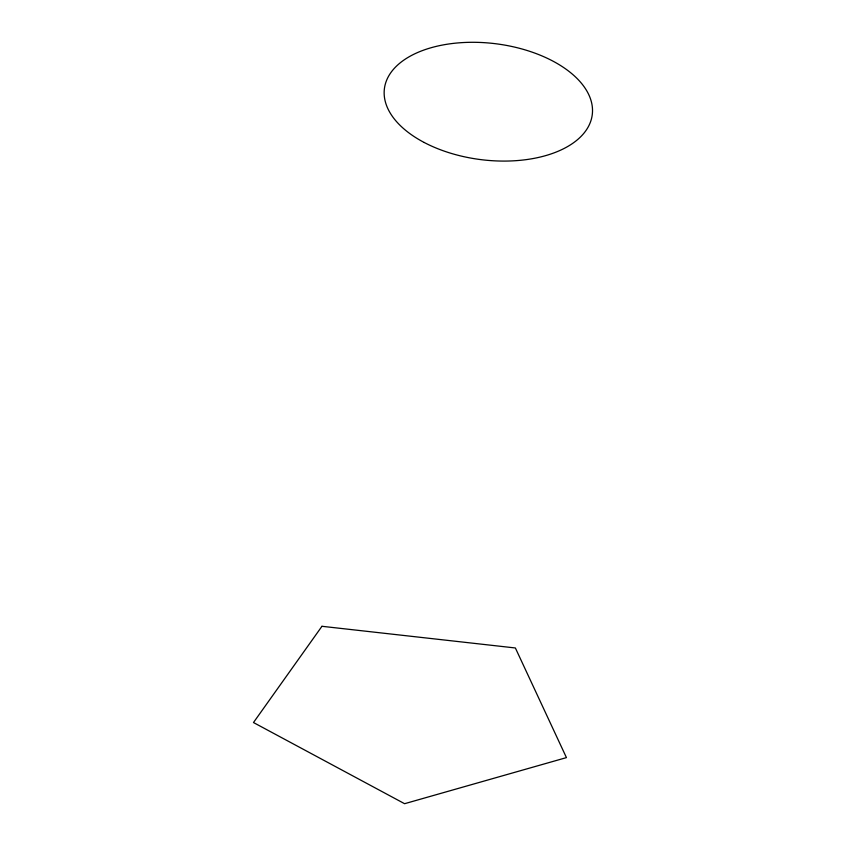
<?xml version="1.0" encoding="UTF-8"?>
<svg xmlns="http://www.w3.org/2000/svg" width="846" height="846" viewBox="0 0 846 846"><rect width="100%" height="100%" fill="white"/><g stroke="black" fill="none" stroke-linecap="round" stroke-linejoin="round"><path stroke-width="1.27" d="M321.956 626.294L253.483 722.537L404.589 803.7L566.439 757.614L515.373 647.973L321.956 626.294M424.206 142.488A104.724 58.406 7.1 0 0 591.502 118.673A104.724 58.406 7.1 0 0 449.321 43.907A104.724 58.406 7.1 0 0 424.206 142.488"/></g></svg>
